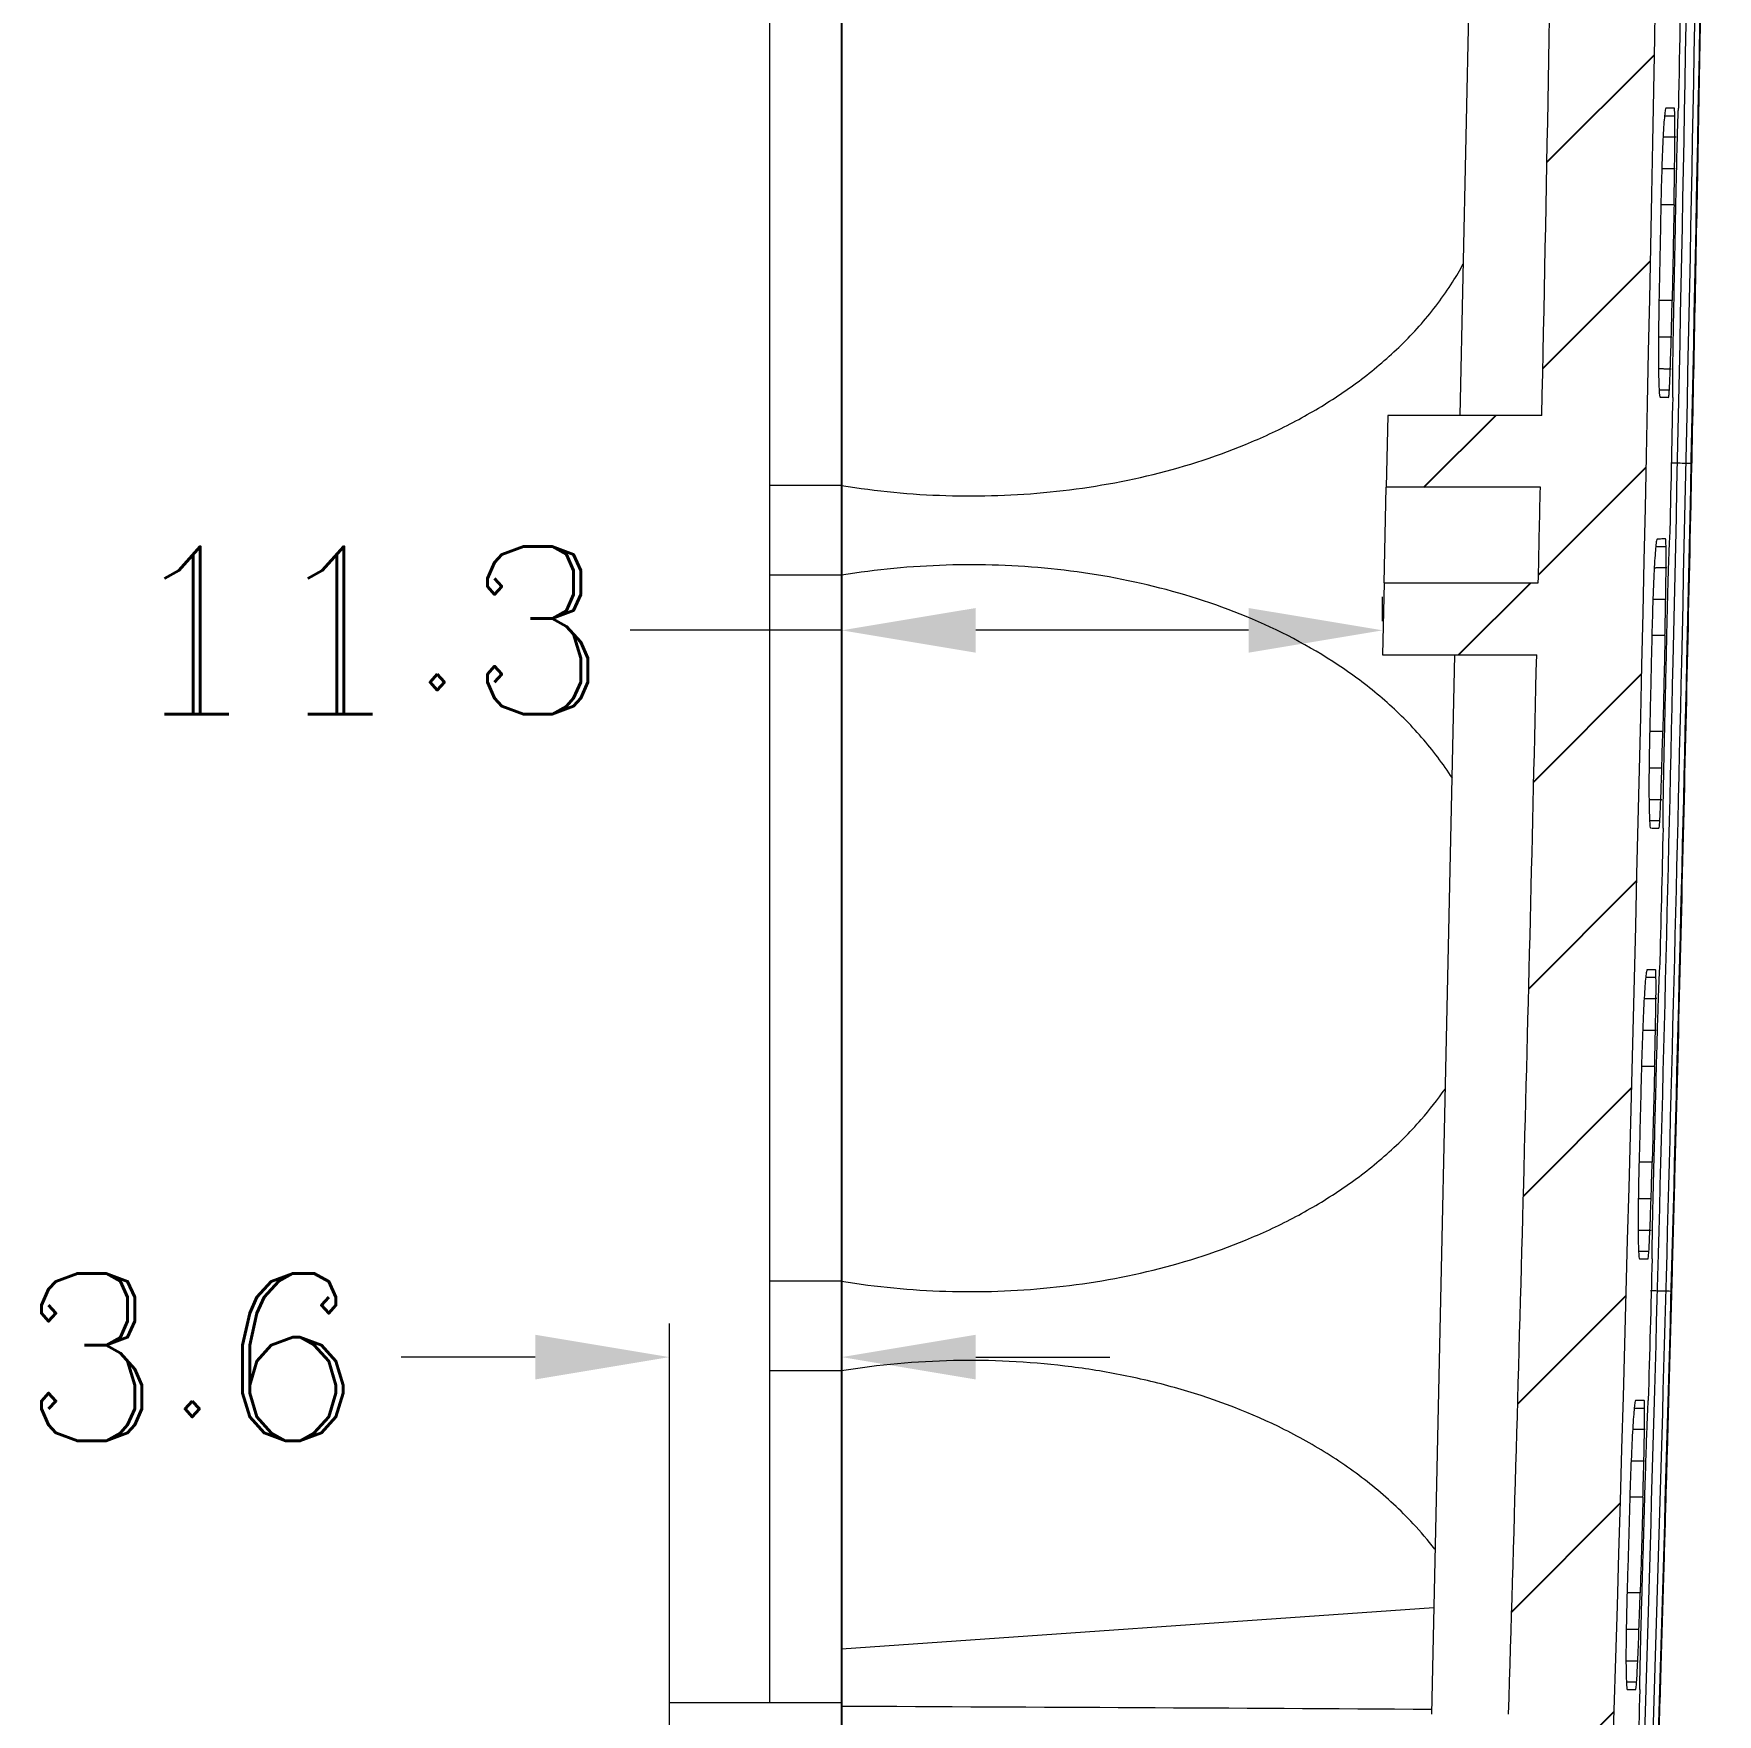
# Model space of a CAD drawing. Header units: millimetres. Extents: x -2408 to -1447, y -915 to -594.
# Drawn here: x -1544.72 to -1509.54, y -837.33 to -802.22 of the extents above; entities that cross this region are included whole.
import ezdxf

# ---------------------------------------------------------------- set-up
doc = ezdxf.new("R2010")
doc.units = ezdxf.units.MM
doc.layers.get('0').update_dxf_attribs({"linetype": 'CONTINUOUS'})
doc.layers.get('Defpoints').update_dxf_attribs({"linetype": 'CONTINUOUS'})
doc.layers.add('5', color=7, linetype='CONTINUOUS', true_color=0xffffff)
doc.styles.add('ROMANC', font='romanc.shx', dxfattribs={"bigfont": 'gbcbig.shx'})
doc.dimstyles.new('YanXiu', dxfattribs={"dimtxt": 2.5, "dimasz": 2.2, "dimexe": 0.66, "dimexo": 0.66, "dimgap": 0.66, "dimtad": 0, "dimdsep": 46, "dimtxsty": 'ROMANC', "dimcen": 0, "dimclrd": 256, "dimclre": 131, "dimclrt": 42, "dimazin": 2, "dimtfac": 1, "dimtofl": 0, "dimtmove": 0, "dimatfit": 3, "dimfxl": 0, "dimlwd": 5, "dimlwe": 5, "dimarcsym": 0})

# ---------------------------------------------------------------- blocks, each defined once
blk = doc.blocks.new('HATCH7')
at = {"color": 1, "linetype": 'Continuous'}
for p, q in [((684.025, 1025.746), (686.28, 1028.001)), ((683.939, 1021.417), (686.198, 1023.676)), ((681.443, 1018.922), (682.951, 1020.429)), ((683.846, 1017.082), (686.109, 1019.345)), ((682.169, 1015.404), (683.676, 1016.912)), ((683.747, 1012.74), (686.013, 1015.006)), ((683.642, 1008.392), (685.911, 1010.662)), ((683.53, 1004.037), (685.803, 1006.31)), ((683.411, 999.676), (685.687, 1001.952)), ((683.285, 995.308), (685.565, 997.588)), ((680.829, 988.609), (685.437, 993.216))]:
    blk.add_line(p, q, dxfattribs=at)
blk = doc.blocks.new('*D57')
at = {"color": 131, "lineweight": 5}
for p, q in [((1882.428, 552.093), (1882.428, 553.018)), ((1893.73, 552.508), (1893.73, 553.018))]:
    blk.add_line(p, q, dxfattribs=at)
at = {"lineweight": 5}
for p, q in [((1882.428, 552.319), (1878.011, 552.319)), ((1890.93, 552.319), (1885.228, 552.319))]:
    blk.add_line(p, q, dxfattribs=at)
for points in [[(1885.228, 552.785), (1885.228, 551.852), (1882.428, 552.319)], [(1890.93, 552.785), (1890.93, 551.852), (1893.73, 552.319)]]:
    blk.add_solid(points)
at = {"layer": 'Defpoints', "color": 0}
for p in [(1882.428, 552.319), (1893.73, 551.808, 35), (1882.428, 551.393, 35)]:
    blk.add_point(p, dxfattribs=at)
at = {"color": 42, "insert": (1872.478, 552.319), "char_height": 3.5, "attachment_point": 5, "style": 'ROMANC'}
blk.add_mtext('11.3', dxfattribs=at)
blk = doc.blocks.new('*D58')
at = {"color": 131, "lineweight": 5}
for p, q in [((1878.828, 528.928), (1878.828, 537.833)), ((1882.428, 528.928), (1882.428, 537.833))]:
    blk.add_line(p, q, dxfattribs=at)
at = {"lineweight": 5}
for p, q in [((1876.028, 537.133), (1873.228, 537.133)), ((1885.228, 537.133), (1888.028, 537.133))]:
    blk.add_line(p, q, dxfattribs=at)
for points in [[(1876.028, 537.6), (1876.028, 536.667), (1878.828, 537.133)], [(1885.228, 537.6), (1885.228, 536.667), (1882.428, 537.133)]]:
    blk.add_solid(points)
at = {"layer": 'Defpoints', "color": 0}
for p in [(1878.828, 537.133), (1878.828, 528.229, 35), (1882.428, 528.229, 35)]:
    blk.add_point(p, dxfattribs=at)
at = {"color": 42, "insert": (1868.861, 537.133), "char_height": 3.5, "attachment_point": 5, "style": 'ROMANC'}
blk.add_mtext('3.6', dxfattribs=at)

msp = doc.modelspace()

# ---------------------------------------------------------------- linework, layer by layer
at = {"color": 1}
msp.add_line((-1527.836, -662.628, 35), (-1527.836, -878.641, 35), dxfattribs=at)
at = {"layer": '5', "color": 7, "linetype": 'Continuous', "lineweight": 5}
for p, q in [((-1514.315, -782.195, 35), (-1514.925, -810.195, 35)), ((-1529.336, -811.657, 35), (-1529.336, -796.906, 35)), ((-1527.836, -796.906, 35), (-1527.836, -811.657, 35)), ((-1510.447, -805.794, 35), (-1510.721, -805.794, 35)), ((-1510.487, -807.794, 35), (-1510.761, -807.794, 35)), ((-1516.425, -810.194, 35), (-1516.458, -811.694, 35)), ((-1513.207, -810.194, 35), (-1516.425, -810.194, 35)), ((-1527.836, -811.657, 35), (-1529.336, -811.657, 35)), ((-1529.336, -813.531, 35), (-1529.336, -811.657, 35)), ((-1527.836, -811.657, 35), (-1527.836, -813.531, 35)), ((-1516.501, -813.694, 35), (-1516.458, -811.694, 35)), ((-1513.239, -811.694, 35), (-1516.458, -811.694, 35)), ((-1527.836, -813.531, 35), (-1529.336, -813.531, 35)), ((-1529.336, -828.282, 35), (-1529.336, -813.531, 35)), ((-1527.836, -813.531, 35), (-1527.836, -828.282, 35)), ((-1516.501, -813.694, 35), (-1516.534, -815.194, 35)), ((-1516.501, -813.694, 35), (-1513.282, -813.694, 35)), ((-1510.636, -814.794, 35), (-1510.91, -814.794, 35)), ((-1516.534, -815.194, 35), (-1513.316, -815.194, 35)), ((-1515.034, -815.194, 35), (-1515.516, -837.332, 35)), ((-1510.681, -816.794, 35), (-1510.955, -816.794, 35)), ((-1510.852, -823.794, 35), (-1511.126, -823.794, 35)), ((-1510.904, -825.794, 35), (-1511.178, -825.794, 35)), ((-1527.836, -828.282, 35), (-1529.336, -828.282, 35)), ((-1529.336, -830.156, 35), (-1529.336, -828.282, 35)), ((-1527.836, -828.282, 35), (-1527.836, -830.156, 35)), ((-1527.836, -830.156, 35), (-1529.336, -830.156, 35)), ((-1529.336, -837.094, 35), (-1529.336, -830.156, 35)), ((-1527.836, -830.156, 35), (-1527.836, -835.967, 35)), ((-1511.096, -832.794, 35), (-1511.37, -832.794, 35)), ((-1511.154, -834.794, 35), (-1511.428, -834.794, 35)), ((-1527.836, -835.967, 35), (-1515.467, -835.102, 35)), ((-1527.836, -837.167, 35), (-1527.836, -835.967, 35)), ((-1527.836, -837.094, 35), (-1531.436, -837.094, 35)), ((-1531.436, -837.332, 35), (-1531.436, -837.094, 35))]:
    msp.add_line(p, q, dxfattribs=at)
for radius, start, end in [(2927.388, 358.101179, 359.46948), (2925.186, 358.800989, 359.3495), (2927.917, 358.927788, 359.083536), (2927.917, 358.751634, 358.809518), (2925.186, 358.732418, 358.771602), (2925.186, 358.269258, 358.703031), (2927.917, 358.575465, 358.633356), (2927.917, 358.399277, 358.457186), (2927.917, 358.22307, 358.281005)]:
    msp.add_arc((-4437.753, -748.984, 35), radius, start, end, dxfattribs=at)
for points, knots in [([(-1509.85, -776.596, 35), (-1509.911, -783.054, 35), (-1510.075, -795.971, 35), (-1510.424, -813.96, 35), (-1510.839, -830.425, 35), (-1511.144, -840.433, 35), (-1511.307, -845.367, 35)], [0, 0, 0, 0, 0.28168, 0.56336, 0.78468, 1, 1, 1, 1]), ([(-1509.671, -776.597, 35), (-1509.732, -783.056, 35), (-1509.896, -795.974, 35), (-1510.245, -813.964, 35), (-1510.661, -830.43, 35), (-1510.966, -840.438, 35), (-1511.129, -845.373, 35)], [0, 0, 0, 0, 0.28168, 0.56336, 0.78468, 1, 1, 1, 1]), ([(-1509.563, -776.598, 35), (-1509.624, -783.058, 35), (-1509.789, -795.975, 35), (-1510.137, -813.966, 35), (-1510.553, -830.433, 35), (-1510.858, -840.442, 35), (-1511.021, -845.377, 35)], [0, 0, 0, 0, 0.28168, 0.56336, 0.78468, 1, 1, 1, 1]), ([(-1510.999, -845.377, 35), (-1510.974, -844.617, 35), (-1510.922, -843.029, 35), (-1510.848, -840.682, 35), (-1510.777, -838.406, 35), (-1510.715, -836.339, 35), (-1510.66, -834.48, 35), (-1510.612, -832.83, 35), (-1510.57, -831.347, 35), (-1510.532, -829.975, 35), (-1510.495, -828.641, 35), (-1510.46, -827.314, 35), (-1510.424, -825.973, 35), (-1510.365, -823.709, 35), (-1510.285, -820.517, 35), (-1510.187, -816.402, 35), (-1510.102, -812.605, 35), (-1510.029, -809.132, 35), (-1509.966, -805.994, 35), (-1509.908, -802.922, 35), (-1509.856, -799.977, 35), (-1509.818, -797.735, 35), (-1509.791, -796.083, 35), (-1509.772, -794.897, 35), (-1509.751, -793.526, 35), (-1509.727, -791.964, 35), (-1509.702, -790.212, 35), (-1509.676, -788.311, 35), (-1509.649, -786.268, 35), (-1509.622, -784.091, 35), (-1509.595, -781.745, 35), (-1509.568, -779.228, 35), (-1509.551, -777.494, 35), (-1509.542, -776.599, 35)], [0, 0, 0, 0, 0.033169, 0.069303, 0.102401, 0.132464, 0.159491, 0.183482, 0.204438, 0.224205, 0.24332, 0.262625, 0.282119, 0.301803, 0.361399, 0.42134, 0.481281, 0.527054, 0.572827, 0.618133, 0.661022, 0.701281, 0.715924, 0.733076, 0.753003, 0.775705, 0.801183, 0.829435, 0.858614, 0.89026, 0.924373, 0.960953, 1, 1, 1, 1]), ([(-1510.619, -803.775, 35), (-1510.623, -803.775, 35), (-1510.628, -803.789, 35), (-1510.636, -803.841, 35), (-1510.641, -803.881, 35), (-1510.65, -803.982, 35), (-1510.655, -804.043, 35), (-1510.665, -804.189, 35), (-1510.67, -804.273, 35), (-1510.694, -804.738, 35), (-1510.711, -805.261, 35), (-1510.721, -805.794, 35)], [0, 0, 0, 0, 0.125, 0.125, 0.25, 0.25, 0.375, 0.375, 0.5, 0.5, 1, 1, 1, 1]), ([(-1510.447, -805.794, 35), (-1510.445, -805.661, 35), (-1510.442, -805.53, 35), (-1510.438, -805.272, 35), (-1510.436, -805.144, 35), (-1510.433, -804.9, 35), (-1510.432, -804.783, 35), (-1510.43, -804.563, 35), (-1510.429, -804.459, 35), (-1510.427, -803.994, 35), (-1510.431, -803.774, 35), (-1510.44, -803.774, 35)], [0, 0, 0, 0, 0.125, 0.125, 0.25, 0.25, 0.375, 0.375, 0.5, 0.5, 1, 1, 1, 1]), ([(-1510.36, -803.773, 35), (-1510.361, -803.773, 35), (-1510.362, -803.787, 35), (-1510.365, -803.839, 35), (-1510.367, -803.878, 35), (-1510.37, -803.98, 35), (-1510.373, -804.041, 35), (-1510.377, -804.187, 35), (-1510.38, -804.272, 35), (-1510.392, -804.737, 35), (-1510.404, -805.261, 35), (-1510.415, -805.794, 35)], [0, 0, 0, 0, 0.125, 0.125, 0.25, 0.25, 0.375, 0.375, 0.5, 0.5, 1, 1, 1, 1]), ([(-1510.36, -803.773, 35), (-1510.355, -803.773, 35), (-1510.35, -803.773, 35), (-1510.349, -803.773, 35), (-1510.349, -803.773, 35)], [0, 0, 0, 0, 0.664905, 1, 1, 1, 1]), ([(-1527.836, -811.657, 35), (-1527.11, -811.776, 35), (-1526.384, -811.845, 35), (-1524.933, -811.889, 35), (-1524.208, -811.865, 35), (-1522.759, -811.72, 35), (-1522.032, -811.598, 35), (-1520.624, -811.252, 35), (-1519.938, -811.029, 35), (-1518.938, -810.605, 35), (-1518.608, -810.448, 35), (-1517.967, -810.101, 35), (-1517.657, -809.914, 35), (-1517.06, -809.506, 35), (-1516.774, -809.286, 35), (-1516.227, -808.809, 35), (-1515.965, -808.55, 35), (-1515.486, -808.003, 35), (-1515.268, -807.713, 35), (-1514.995, -807.283, 35), (-1514.921, -807.156, 35), (-1514.85, -807.027, 35)], [0, 0, 0, 0, 0.149245, 0.149245, 0.29849, 0.29849, 0.447734, 0.447734, 0.596979, 0.596979, 0.671601, 0.671601, 0.746224, 0.746224, 0.820846, 0.820846, 0.895469, 0.895469, 0.970091, 0.970091, 1, 1, 1, 1]), ([(-1510.761, -807.794, 35), (-1510.763, -807.928, 35), (-1510.766, -808.058, 35), (-1510.769, -808.316, 35), (-1510.77, -808.444, 35), (-1510.772, -808.688, 35), (-1510.772, -808.804, 35), (-1510.772, -809.024, 35), (-1510.772, -809.128, 35), (-1510.766, -809.593, 35), (-1510.754, -809.813, 35), (-1510.739, -809.813, 35)], [0, 0, 0, 0, 0.125, 0.125, 0.25, 0.25, 0.375, 0.375, 0.5, 0.5, 1, 1, 1, 1]), ([(-1510.56, -809.815, 35), (-1510.557, -809.815, 35), (-1510.555, -809.801, 35), (-1510.55, -809.749, 35), (-1510.547, -809.71, 35), (-1510.541, -809.608, 35), (-1510.538, -809.547, 35), (-1510.531, -809.401, 35), (-1510.528, -809.317, 35), (-1510.511, -808.851, 35), (-1510.498, -808.328, 35), (-1510.487, -807.794, 35)], [0, 0, 0, 0, 0.125, 0.125, 0.25, 0.25, 0.375, 0.375, 0.5, 0.5, 1, 1, 1, 1]), ([(-1510.454, -807.794, 35), (-1510.457, -807.928, 35), (-1510.46, -808.059, 35), (-1510.464, -808.317, 35), (-1510.466, -808.445, 35), (-1510.471, -808.689, 35), (-1510.472, -808.805, 35), (-1510.476, -809.025, 35), (-1510.477, -809.13, 35), (-1510.483, -809.595, 35), (-1510.483, -809.815, 35), (-1510.48, -809.816, 35)], [0, 0, 0, 0, 0.125, 0.125, 0.25, 0.25, 0.375, 0.375, 0.5, 0.5, 1, 1, 1, 1]), ([(-1510.468, -809.816, 35), (-1510.468, -809.816, 35), (-1510.469, -809.816, 35), (-1510.475, -809.816, 35), (-1510.48, -809.816, 35)], [0, 0, 0, 0, 0.330493, 1, 1, 1, 1]), ([(-1510.068, -811.199, 35), (-1510.064, -811.199, 35), (-1510.087, -811.198, 35), (-1510.214, -811.196, 35), (-1510.374, -811.192, 35), (-1510.475, -811.19, 35), (-1510.512, -811.189, 35)], [0, 0, 0, 0, 0.301092, 0.618012, 0.865433, 1, 1, 1, 1]), ([(-1510.802, -812.775, 35), (-1510.806, -812.775, 35), (-1510.81, -812.789, 35), (-1510.819, -812.841, 35), (-1510.824, -812.881, 35), (-1510.833, -812.982, 35), (-1510.838, -813.043, 35), (-1510.849, -813.189, 35), (-1510.854, -813.273, 35), (-1510.879, -813.738, 35), (-1510.898, -814.261, 35), (-1510.91, -814.794, 35)], [0, 0, 0, 0, 0.125, 0.125, 0.25, 0.25, 0.375, 0.375, 0.5, 0.5, 1, 1, 1, 1]), ([(-1510.636, -814.794, 35), (-1510.633, -814.661, 35), (-1510.63, -814.53, 35), (-1510.625, -814.272, 35), (-1510.623, -814.144, 35), (-1510.619, -813.9, 35), (-1510.617, -813.783, 35), (-1510.614, -813.563, 35), (-1510.613, -813.459, 35), (-1510.61, -812.994, 35), (-1510.613, -812.774, 35), (-1510.623, -812.774, 35)], [0, 0, 0, 0, 0.125, 0.125, 0.25, 0.25, 0.375, 0.375, 0.5, 0.5, 1, 1, 1, 1]), ([(-1510.543, -812.773, 35), (-1510.544, -812.773, 35), (-1510.545, -812.787, 35), (-1510.548, -812.839, 35), (-1510.549, -812.878, 35), (-1510.553, -812.98, 35), (-1510.556, -813.041, 35), (-1510.561, -813.187, 35), (-1510.563, -813.272, 35), (-1510.578, -813.737, 35), (-1510.591, -814.261, 35), (-1510.603, -814.794, 35)], [0, 0, 0, 0, 0.125, 0.125, 0.25, 0.25, 0.375, 0.375, 0.5, 0.5, 1, 1, 1, 1]), ([(-1510.543, -812.773, 35), (-1510.537, -812.773, 35), (-1510.532, -812.773, 35), (-1510.531, -812.773, 35), (-1510.531, -812.773, 35)], [0, 0, 0, 0, 0.665479, 1, 1, 1, 1]), ([(-1515.078, -817.775, 35), (-1515.271, -817.472, 35), (-1515.486, -817.188, 35), (-1515.957, -816.646, 35), (-1516.216, -816.389, 35), (-1516.766, -815.908, 35), (-1517.053, -815.688, 35), (-1517.947, -815.076, 35), (-1518.584, -814.735, 35), (-1519.928, -814.162, 35), (-1520.617, -813.939, 35), (-1522.02, -813.593, 35), (-1522.735, -813.472, 35), (-1523.826, -813.361, 35), (-1524.193, -813.336, 35), (-1524.923, -813.311, 35), (-1525.288, -813.31, 35), (-1526.382, -813.344, 35), (-1527.11, -813.413, 35), (-1527.836, -813.531, 35)], [0, 0, 0, 0, 0.075714, 0.075714, 0.152738, 0.152738, 0.229762, 0.229762, 0.38381, 0.38381, 0.537857, 0.537857, 0.691905, 0.691905, 0.768929, 0.768929, 0.845952, 0.845952, 1, 1, 1, 1]), ([(-1510.955, -816.794, 35), (-1510.959, -816.928, 35), (-1510.961, -817.058, 35), (-1510.965, -817.316, 35), (-1510.967, -817.444, 35), (-1510.97, -817.688, 35), (-1510.97, -817.804, 35), (-1510.971, -818.024, 35), (-1510.97, -818.128, 35), (-1510.966, -818.593, 35), (-1510.955, -818.813, 35), (-1510.94, -818.813, 35)], [0, 0, 0, 0, 0.125, 0.125, 0.25, 0.25, 0.375, 0.375, 0.5, 0.5, 1, 1, 1, 1]), ([(-1510.761, -818.815, 35), (-1510.758, -818.815, 35), (-1510.756, -818.801, 35), (-1510.75, -818.749, 35), (-1510.747, -818.71, 35), (-1510.741, -818.608, 35), (-1510.738, -818.547, 35), (-1510.731, -818.401, 35), (-1510.727, -818.316, 35), (-1510.709, -817.851, 35), (-1510.694, -817.328, 35), (-1510.681, -816.794, 35)], [0, 0, 0, 0, 0.125, 0.125, 0.25, 0.25, 0.375, 0.375, 0.5, 0.5, 1, 1, 1, 1]), ([(-1510.649, -816.794, 35), (-1510.652, -816.928, 35), (-1510.655, -817.059, 35), (-1510.661, -817.317, 35), (-1510.663, -817.444, 35), (-1510.668, -817.689, 35), (-1510.67, -817.805, 35), (-1510.674, -818.025, 35), (-1510.676, -818.13, 35), (-1510.683, -818.595, 35), (-1510.684, -818.815, 35), (-1510.681, -818.815, 35)], [0, 0, 0, 0, 0.125, 0.125, 0.25, 0.25, 0.375, 0.375, 0.5, 0.5, 1, 1, 1, 1]), ([(-1511.012, -821.775, 35), (-1511.016, -821.775, 35), (-1511.02, -821.789, 35), (-1511.029, -821.842, 35), (-1511.034, -821.881, 35), (-1511.044, -821.982, 35), (-1511.049, -822.043, 35), (-1511.06, -822.189, 35), (-1511.065, -822.274, 35), (-1511.092, -822.738, 35), (-1511.112, -823.261, 35), (-1511.126, -823.794, 35)], [0, 0, 0, 0, 0.125, 0.125, 0.25, 0.25, 0.375, 0.375, 0.5, 0.5, 1, 1, 1, 1]), ([(-1510.852, -823.794, 35), (-1510.849, -823.661, 35), (-1510.845, -823.53, 35), (-1510.84, -823.272, 35), (-1510.837, -823.144, 35), (-1510.832, -822.9, 35), (-1510.83, -822.783, 35), (-1510.827, -822.563, 35), (-1510.825, -822.459, 35), (-1510.821, -821.994, 35), (-1510.823, -821.774, 35), (-1510.833, -821.774, 35)], [0, 0, 0, 0, 0.125, 0.125, 0.25, 0.25, 0.375, 0.375, 0.5, 0.5, 1, 1, 1, 1]), ([(-1510.753, -821.773, 35), (-1510.754, -821.773, 35), (-1510.755, -821.787, 35), (-1510.758, -821.839, 35), (-1510.76, -821.878, 35), (-1510.764, -821.98, 35), (-1510.766, -822.041, 35), (-1510.772, -822.187, 35), (-1510.775, -822.272, 35), (-1510.791, -822.737, 35), (-1510.806, -823.261, 35), (-1510.82, -823.794, 35)], [0, 0, 0, 0, 0.125, 0.125, 0.25, 0.25, 0.375, 0.375, 0.5, 0.5, 1, 1, 1, 1]), ([(-1510.753, -821.773, 35), (-1510.747, -821.773, 35), (-1510.742, -821.773, 35), (-1510.741, -821.773, 35), (-1510.741, -821.773, 35)], [0, 0, 0, 0, 0.669024, 1, 1, 1, 1]), ([(-1527.836, -828.282, 35), (-1527.11, -828.401, 35), (-1526.384, -828.47, 35), (-1524.933, -828.514, 35), (-1524.208, -828.49, 35), (-1522.759, -828.345, 35), (-1522.032, -828.223, 35), (-1520.624, -827.877, 35), (-1519.938, -827.654, 35), (-1518.938, -827.23, 35), (-1518.608, -827.073, 35), (-1517.967, -826.726, 35), (-1517.657, -826.539, 35), (-1517.06, -826.131, 35), (-1516.774, -825.911, 35), (-1516.227, -825.434, 35), (-1515.965, -825.175, 35), (-1515.549, -824.699, 35), (-1515.383, -824.488, 35), (-1515.23, -824.267, 35)], [0, 0, 0, 0, 0.156986, 0.156986, 0.313972, 0.313972, 0.470958, 0.470958, 0.627943, 0.627943, 0.706436, 0.706436, 0.784929, 0.784929, 0.863422, 0.863422, 0.941915, 0.941915, 1, 1, 1, 1]), ([(-1511.178, -825.794, 35), (-1511.181, -825.928, 35), (-1511.184, -826.058, 35), (-1511.189, -826.316, 35), (-1511.191, -826.444, 35), (-1511.195, -826.688, 35), (-1511.196, -826.804, 35), (-1511.197, -827.024, 35), (-1511.197, -827.128, 35), (-1511.194, -827.593, 35), (-1511.184, -827.813, 35), (-1511.168, -827.813, 35)], [0, 0, 0, 0, 0.125, 0.125, 0.25, 0.25, 0.375, 0.375, 0.5, 0.5, 1, 1, 1, 1]), ([(-1510.989, -827.814, 35), (-1510.987, -827.815, 35), (-1510.984, -827.801, 35), (-1510.979, -827.748, 35), (-1510.975, -827.709, 35), (-1510.969, -827.608, 35), (-1510.965, -827.546, 35), (-1510.958, -827.401, 35), (-1510.954, -827.316, 35), (-1510.935, -826.851, 35), (-1510.918, -826.328, 35), (-1510.904, -825.794, 35)], [0, 0, 0, 0, 0.125, 0.125, 0.25, 0.25, 0.375, 0.375, 0.5, 0.5, 1, 1, 1, 1]), ([(-1510.871, -825.794, 35), (-1510.875, -825.928, 35), (-1510.878, -826.059, 35), (-1510.884, -826.316, 35), (-1510.887, -826.444, 35), (-1510.893, -826.689, 35), (-1510.896, -826.805, 35), (-1510.9, -827.025, 35), (-1510.902, -827.13, 35), (-1510.911, -827.595, 35), (-1510.912, -827.815, 35), (-1510.909, -827.815, 35)], [0, 0, 0, 0, 0.125, 0.125, 0.25, 0.25, 0.375, 0.375, 0.5, 0.5, 1, 1, 1, 1]), ([(-1510.897, -827.815, 35), (-1510.897, -827.815, 35), (-1510.899, -827.815, 35), (-1510.904, -827.815, 35), (-1510.909, -827.815, 35)], [0, 0, 0, 0, 0.329933, 1, 1, 1, 1]), ([(-1510.487, -828.496, 35), (-1510.483, -828.496, 35), (-1510.506, -828.495, 35), (-1510.633, -828.492, 35), (-1510.795, -828.487, 35), (-1510.9, -828.485, 35), (-1510.941, -828.484, 35)], [0, 0, 0, 0, 0.297214, 0.610053, 0.854287, 1, 1, 1, 1]), ([(-1515.444, -833.88, 35), (-1515.586, -833.696, 35), (-1515.737, -833.519, 35), (-1516.161, -833.065, 35), (-1516.446, -832.803, 35), (-1517.046, -832.316, 35), (-1517.362, -832.092, 35), (-1518.022, -831.679, 35), (-1518.365, -831.491, 35), (-1519.409, -830.982, 35), (-1520.134, -830.715, 35), (-1521.255, -830.401, 35), (-1521.637, -830.311, 35), (-1522.404, -830.161, 35), (-1522.789, -830.101, 35), (-1523.946, -829.963, 35), (-1524.72, -829.926, 35), (-1526.275, -829.959, 35), (-1527.059, -830.029, 35), (-1527.836, -830.156, 35)], [0, 0, 0, 0, 0.051182, 0.051182, 0.137438, 0.137438, 0.223694, 0.223694, 0.30995, 0.30995, 0.482463, 0.482463, 0.568719, 0.568719, 0.654975, 0.654975, 0.827488, 0.827488, 1, 1, 1, 1]), ([(-1511.249, -830.776, 35), (-1511.253, -830.776, 35), (-1511.258, -830.79, 35), (-1511.267, -830.842, 35), (-1511.272, -830.881, 35), (-1511.282, -830.982, 35), (-1511.288, -831.044, 35), (-1511.299, -831.189, 35), (-1511.304, -831.274, 35), (-1511.332, -831.738, 35), (-1511.355, -832.261, 35), (-1511.37, -832.794, 35)], [0, 0, 0, 0, 0.125, 0.125, 0.25, 0.25, 0.375, 0.375, 0.5, 0.5, 1, 1, 1, 1]), ([(-1511.096, -832.794, 35), (-1511.092, -832.661, 35), (-1511.089, -832.53, 35), (-1511.082, -832.272, 35), (-1511.079, -832.144, 35), (-1511.073, -831.9, 35), (-1511.071, -831.784, 35), (-1511.067, -831.564, 35), (-1511.065, -831.459, 35), (-1511.059, -830.994, 35), (-1511.061, -830.774, 35), (-1511.07, -830.774, 35)], [0, 0, 0, 0, 0.125, 0.125, 0.25, 0.25, 0.375, 0.375, 0.5, 0.5, 1, 1, 1, 1]), ([(-1510.99, -830.773, 35), (-1510.991, -830.773, 35), (-1510.992, -830.787, 35), (-1510.996, -830.84, 35), (-1510.998, -830.879, 35), (-1511.002, -830.98, 35), (-1511.005, -831.042, 35), (-1511.011, -831.187, 35), (-1511.014, -831.272, 35), (-1511.031, -831.737, 35), (-1511.048, -832.261, 35), (-1511.063, -832.794, 35)], [0, 0, 0, 0, 0.125, 0.125, 0.25, 0.25, 0.375, 0.375, 0.5, 0.5, 1, 1, 1, 1]), ([(-1510.99, -830.773, 35), (-1510.985, -830.773, 35), (-1510.98, -830.773, 35), (-1510.979, -830.773, 35), (-1510.979, -830.773, 35)], [0, 0, 0, 0, 0.670869, 1, 1, 1, 1]), ([(-1511.428, -834.794, 35), (-1511.432, -834.927, 35), (-1511.435, -835.058, 35), (-1511.441, -835.316, 35), (-1511.443, -835.443, 35), (-1511.447, -835.688, 35), (-1511.449, -835.804, 35), (-1511.451, -836.024, 35), (-1511.451, -836.128, 35), (-1511.45, -836.593, 35), (-1511.44, -836.812, 35), (-1511.424, -836.812, 35)], [0, 0, 0, 0, 0.125, 0.125, 0.25, 0.25, 0.375, 0.375, 0.5, 0.5, 1, 1, 1, 1]), ([(-1511.245, -836.814, 35), (-1511.243, -836.814, 35), (-1511.24, -836.8, 35), (-1511.235, -836.748, 35), (-1511.231, -836.709, 35), (-1511.224, -836.608, 35), (-1511.221, -836.546, 35), (-1511.213, -836.401, 35), (-1511.209, -836.316, 35), (-1511.188, -835.851, 35), (-1511.169, -835.327, 35), (-1511.154, -834.794, 35)], [0, 0, 0, 0, 0.125, 0.125, 0.25, 0.25, 0.375, 0.375, 0.5, 0.5, 1, 1, 1, 1]), ([(-1511.121, -834.794, 35), (-1511.125, -834.928, 35), (-1511.129, -835.059, 35), (-1511.136, -835.316, 35), (-1511.139, -835.444, 35), (-1511.146, -835.689, 35), (-1511.149, -835.805, 35), (-1511.154, -836.025, 35), (-1511.156, -836.129, 35), (-1511.166, -836.595, 35), (-1511.169, -836.815, 35), (-1511.165, -836.815, 35)], [0, 0, 0, 0, 0.125, 0.125, 0.25, 0.25, 0.375, 0.375, 0.5, 0.5, 1, 1, 1, 1]), ([(-1511.154, -836.815, 35), (-1511.154, -836.815, 35), (-1511.155, -836.815, 35), (-1511.16, -836.815, 35), (-1511.165, -836.815, 35)], [0, 0, 0, 0, 0.331802, 1, 1, 1, 1])]:
    msp.add_open_spline(points, degree=3, knots=knots, dxfattribs=at)
for points, degree in [([(-1510.645, -803.933, 35), (-1510.538, -803.932, 35), (-1510.431, -803.932, 35)], 2), ([(-1510.44, -803.774, 35), (-1510.455, -803.774, 35), (-1510.488, -803.774, 35), (-1510.548, -803.775, 35), (-1510.594, -803.775, 35), (-1510.619, -803.775, 35)], 3), ([(-1510.675, -804.374, 35), (-1510.54, -804.373, 35), (-1510.405, -804.372, 35)], 2), ([(-1510.701, -805.035, 35), (-1510.56, -805.035, 35), (-1510.42, -805.034, 35)], 2), ([(-1510.721, -805.794, 35), (-1510.726, -806.016, 35), (-1510.734, -806.461, 35), (-1510.747, -807.128, 35), (-1510.756, -807.572, 35), (-1510.761, -807.794, 35)], 3), ([(-1510.447, -805.794, 35), (-1510.452, -806.016, 35), (-1510.46, -806.461, 35), (-1510.473, -807.128, 35), (-1510.482, -807.572, 35), (-1510.487, -807.794, 35)], 3), ([(-1510.415, -805.794, 35), (-1510.419, -806.016, 35), (-1510.428, -806.461, 35), (-1510.441, -807.128, 35), (-1510.45, -807.572, 35), (-1510.454, -807.794, 35)], 3), ([(-1510.771, -808.553, 35), (-1510.631, -808.554, 35), (-1510.492, -808.554, 35)], 2), ([(-1510.77, -809.215, 35), (-1510.638, -809.216, 35), (-1510.506, -809.217, 35)], 2), ([(-1510.757, -809.655, 35), (-1510.65, -809.656, 35), (-1510.544, -809.657, 35)], 2), ([(-1510.739, -809.813, 35), (-1510.714, -809.813, 35), (-1510.667, -809.814, 35), (-1510.607, -809.814, 35), (-1510.574, -809.815, 35), (-1510.56, -809.815, 35)], 3), ([(-1510.623, -812.774, 35), (-1510.637, -812.774, 35), (-1510.67, -812.774, 35), (-1510.73, -812.775, 35), (-1510.777, -812.775, 35), (-1510.802, -812.775, 35)], 3), ([(-1510.828, -812.933, 35), (-1510.721, -812.932, 35), (-1510.614, -812.931, 35)], 2), ([(-1510.859, -813.374, 35), (-1510.726, -813.373, 35), (-1510.594, -813.372, 35)], 2), ([(-1510.887, -814.035, 35), (-1510.747, -814.035, 35), (-1510.608, -814.034, 35)], 2), ([(-1510.91, -814.794, 35), (-1510.915, -815.016, 35), (-1510.925, -815.461, 35), (-1510.94, -816.128, 35), (-1510.95, -816.572, 35), (-1510.955, -816.794, 35)], 3), ([(-1510.636, -814.794, 35), (-1510.641, -815.016, 35), (-1510.651, -815.461, 35), (-1510.666, -816.128, 35), (-1510.676, -816.572, 35), (-1510.681, -816.794, 35)], 3), ([(-1510.603, -814.794, 35), (-1510.608, -815.016, 35), (-1510.618, -815.461, 35), (-1510.634, -816.128, 35), (-1510.644, -816.572, 35), (-1510.649, -816.794, 35)], 3), ([(-1510.968, -817.553, 35), (-1510.835, -817.554, 35), (-1510.702, -817.554, 35)], 2), ([(-1510.969, -818.215, 35), (-1510.835, -818.216, 35), (-1510.701, -818.217, 35)], 2), ([(-1510.957, -818.655, 35), (-1510.851, -818.656, 35), (-1510.744, -818.657, 35)], 2), ([(-1510.94, -818.813, 35), (-1510.914, -818.813, 35), (-1510.868, -818.814, 35), (-1510.808, -818.814, 35), (-1510.775, -818.815, 35), (-1510.761, -818.815, 35)], 3), ([(-1511.038, -821.933, 35), (-1510.932, -821.932, 35), (-1510.825, -821.932, 35)], 2), ([(-1510.833, -821.774, 35), (-1510.847, -821.774, 35), (-1510.88, -821.774, 35), (-1510.94, -821.775, 35), (-1510.987, -821.775, 35), (-1511.012, -821.775, 35)], 3), ([(-1511.071, -822.374, 35), (-1510.94, -822.373, 35), (-1510.809, -822.372, 35)], 2), ([(-1511.101, -823.035, 35), (-1510.962, -823.035, 35), (-1510.823, -823.034, 35)], 2), ([(-1511.126, -823.794, 35), (-1511.132, -824.016, 35), (-1511.143, -824.461, 35), (-1511.16, -825.128, 35), (-1511.172, -825.572, 35), (-1511.178, -825.794, 35)], 3), ([(-1510.852, -823.794, 35), (-1510.858, -824.016, 35), (-1510.869, -824.461, 35), (-1510.886, -825.128, 35), (-1510.898, -825.572, 35), (-1510.904, -825.794, 35)], 3), ([(-1510.82, -823.794, 35), (-1510.825, -824.016, 35), (-1510.837, -824.461, 35), (-1510.854, -825.128, 35), (-1510.865, -825.572, 35), (-1510.871, -825.794, 35)], 3), ([(-1511.192, -826.553, 35), (-1511.059, -826.554, 35), (-1510.926, -826.554, 35)], 2), ([(-1511.196, -827.215, 35), (-1511.06, -827.216, 35), (-1510.923, -827.216, 35)], 2), ([(-1511.185, -827.655, 35), (-1511.079, -827.656, 35), (-1510.972, -827.657, 35)], 2), ([(-1511.168, -827.813, 35), (-1511.143, -827.813, 35), (-1511.096, -827.814, 35), (-1511.037, -827.814, 35), (-1511.004, -827.814, 35), (-1510.989, -827.814, 35)], 3), ([(-1511.07, -830.774, 35), (-1511.085, -830.774, 35), (-1511.118, -830.775, 35), (-1511.177, -830.775, 35), (-1511.224, -830.776, 35), (-1511.249, -830.776, 35)], 3), ([(-1511.276, -830.934, 35), (-1511.17, -830.933, 35), (-1511.063, -830.932, 35)], 2), ([(-1511.31, -831.374, 35), (-1511.181, -831.373, 35), (-1511.051, -831.372, 35)], 2), ([(-1511.342, -832.036, 35), (-1511.204, -832.035, 35), (-1511.065, -832.035, 35)], 2), ([(-1511.37, -832.794, 35), (-1511.376, -833.016, 35), (-1511.389, -833.461, 35), (-1511.408, -834.128, 35), (-1511.421, -834.572, 35), (-1511.428, -834.794, 35)], 3), ([(-1511.096, -832.794, 35), (-1511.102, -833.016, 35), (-1511.115, -833.461, 35), (-1511.134, -834.128, 35), (-1511.147, -834.572, 35), (-1511.154, -834.794, 35)], 3), ([(-1511.063, -832.794, 35), (-1511.07, -833.016, 35), (-1511.083, -833.461, 35), (-1511.102, -834.128, 35), (-1511.115, -834.572, 35), (-1511.121, -834.794, 35)], 3), ([(-1511.445, -835.553, 35), (-1511.312, -835.553, 35), (-1511.179, -835.554, 35)], 2), ([(-1511.45, -836.214, 35), (-1511.327, -836.215, 35), (-1511.204, -836.216, 35)], 2), ([(-1511.441, -836.655, 35), (-1511.334, -836.655, 35), (-1511.228, -836.656, 35)], 2), ([(-1511.424, -836.812, 35), (-1511.399, -836.813, 35), (-1511.352, -836.813, 35), (-1511.293, -836.814, 35), (-1511.26, -836.814, 35), (-1511.245, -836.814, 35)], 3), ([(-1515.514, -837.231, 35), (-1519.621, -837.206, 35), (-1523.729, -837.185, 35), (-1527.836, -837.167, 35)], 3)]:
    msp.add_open_spline(points, degree=degree, dxfattribs=at)

# ---------------------------------------------------------------- block references
at = {"layer": '5', "color": 7, "linetype": 'Continuous', "lineweight": -3, "xscale": 0.9950248760001159, "yscale": 0.9950248759998885, "zscale": 0.9950248760000022}
msp.add_blockref('HATCH7', (-2193.723, -1825.547, 35), dxfattribs=at)

# ---------------------------------------------------------------- dimensions: what is measured, and where the dimension line sits
dim = msp.add_linear_dim(base=(-1527.836, -814.684), p1=(-1516.534, -815.194, 35), p2=(-1527.836, -815.609, 35), dimstyle='YanXiu', override={"dimtxt": 3.5, "dimasz": 2.8, "dimexe": 0.69965, "dimexo": 0.69965, "dimgap": 0.69965})
dim.commit()
dim.dimension.update_dxf_attribs({"geometry": '*D57', "text_midpoint": (-1537.786, -814.684), "dimtype": 128, "insert": (-3410.264, -1367.002)})
dim = msp.add_linear_dim(base=(-1531.436, -829.869), p1=(-1527.836, -838.773, 35), p2=(-1531.436, -838.773, 35), dimstyle='YanXiu', override={"dimtxt": 3.5, "dimasz": 2.8, "dimexe": 0.69965, "dimexo": 0.69965, "dimgap": 0.69965})
dim.commit()
dim.dimension.update_dxf_attribs({"geometry": '*D58', "text_midpoint": (-1541.402, -829.869), "insert": (-3410.264, -1367.002)})

doc.saveas('drawing.dxf')
